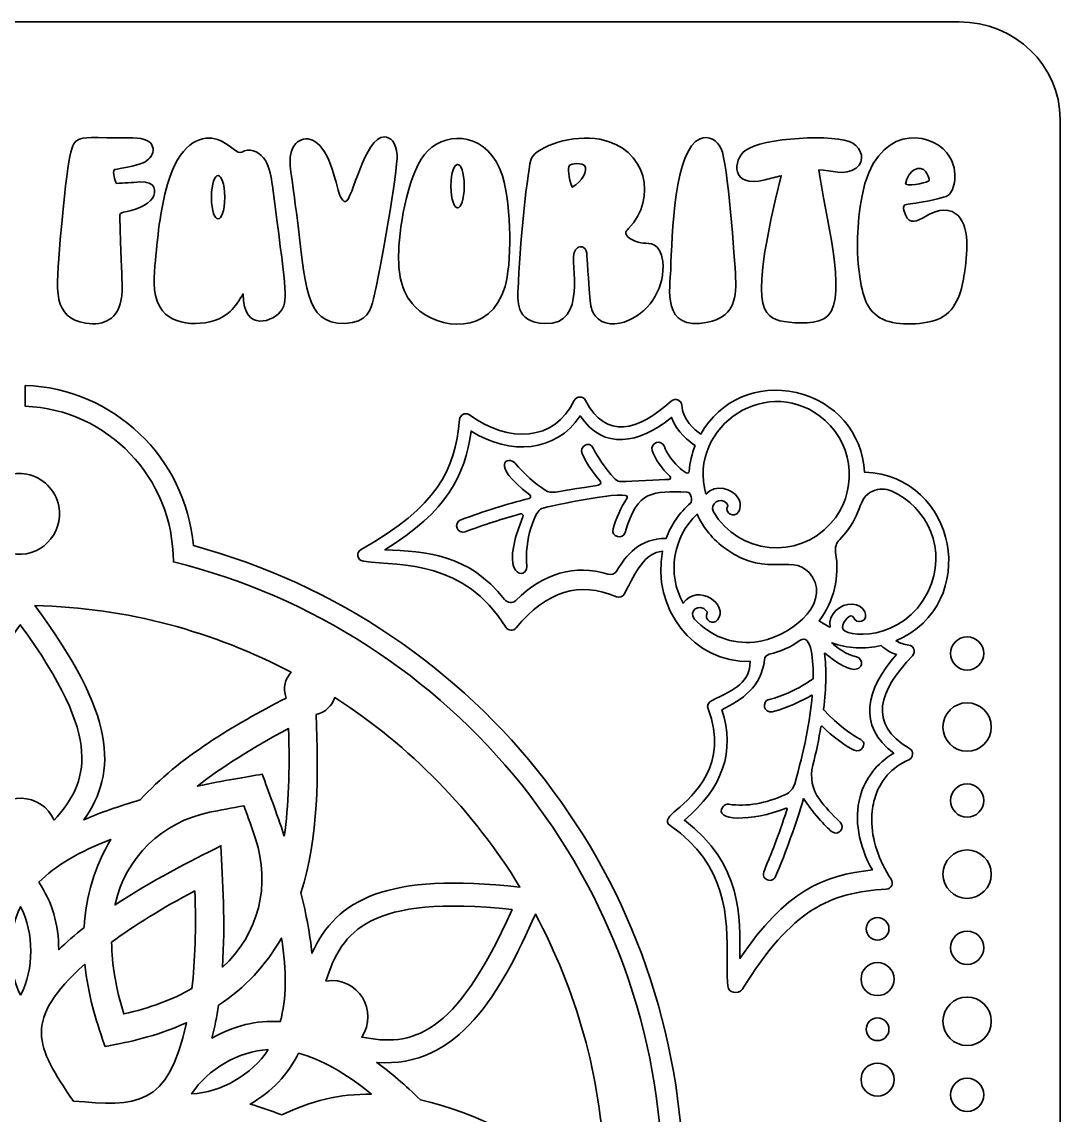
# Model space of a CAD drawing. Header units: inches. Extents: x 22.83 to 27.83, y -6.22 to -0.78.
# Drawn here: x 25.34 to 27.833, y -3.406 to -0.782 of the extents above; entities that cross this region are included whole.
import ezdxf

# ---------------------------------------------------------------- set-up
doc = ezdxf.new("R2010")
doc.units = ezdxf.units.IN
doc.header["$MEASUREMENT"] = 0
doc.layers.add('_U+0421_U+043B_U+043E_U+0439 1', color=7, linetype='Continuous')

# ---------------------------------------------------------------- blocks, each defined once
blk = doc.blocks.new('block 4')
at = {"layer": '_U+0421_U+043B_U+043E_U+0439 1', "color": 7, "lineweight": 35, "true_color": 0xffffff}
for points, knots in [([(26.9829, -1.9153), (27.006, -1.8901), (27.0461, -1.9018), (27.0602, -1.9248), (27.0667, -1.9354), (27.0672, -1.9472), (27.0613, -1.9578), (27.0517, -1.9751), (27.0255, -1.9608), (27.0351, -1.9433), (27.0358, -1.9421), (27.0345, -1.9401), (27.0337, -1.9391), (27.0173, -1.9187), (26.9904, -1.9397), (27.0011, -1.958), (27.0609, -2.0604), (27.2034, -2.0741), (27.2823, -1.9862), (27.3469, -1.9144), (27.3409, -1.8033), (27.269, -1.7387), (27.1376, -1.6207), (26.9365, -1.7508), (26.9829, -1.9153)], [0, 0, 0, 0, 1, 1, 1, 2, 2, 2, 3, 3, 3, 4, 4, 4, 5, 5, 5, 6, 6, 6, 7, 7, 7, 8, 8, 8, 8]), ([(27.4391, -2.2675), (27.4491, -2.2732), (27.4592, -2.2766), (27.4697, -2.2779), (27.4823, -2.2791), (27.4877, -2.2946), (27.4788, -2.3036), (27.3983, -2.3864), (27.3705, -2.4679), (27.4716, -2.526), (27.4834, -2.5332), (27.4806, -2.5486), (27.4701, -2.5532), (27.4288, -2.5712), (27.4005, -2.6035), (27.388, -2.6464), (27.3833, -2.6626), (27.3809, -2.6798), (27.3809, -2.6975), (27.3809, -2.7444), (27.3972, -2.795), (27.4277, -2.8403), (27.4344, -2.85), (27.4279, -2.8632), (27.416, -2.8639), (27.2808, -2.8718), (27.1901, -2.9112), (27.0698, -3.1048), (27.0655, -3.1115), (27.0563, -3.1128), (27.0492, -3.1111), (27.0326, -3.1071), (27.0337, -3.0997), (27.0338, -3.034), (27.0344, -2.9328), (27.0349, -2.8064), (26.8972, -2.7114), (26.8809, -2.7008), (26.897, -2.6868), (26.9116, -2.6741), (26.953, -2.6386), (27.0388, -2.5646), (26.988, -2.4307), (26.9851, -2.4232), (26.9885, -2.4148), (26.9958, -2.4114), (27.0565, -2.3833), (27.087, -2.3671), (27.0894, -2.3172), (26.9522, -2.3221), (26.8512, -2.1869), (26.8787, -2.0526), (26.8356, -2.0566), (26.8149, -2.1007), (26.7872, -2.1548), (26.7835, -2.1619), (26.7751, -2.165), (26.7677, -2.1619), (26.679, -2.1239), (26.6002, -2.1483), (26.5273, -2.2366), (26.5205, -2.2447), (26.5081, -2.2437), (26.5026, -2.2351), (26.4002, -2.0732), (26.2576, -2.0886), (26.1602, -2.0765), (26.1456, -2.0747), (26.1419, -2.0554), (26.1547, -2.0482), (26.3388, -1.9439), (26.379, -1.8612), (26.3915, -1.7361), (26.3925, -1.726), (26.4031, -1.7186), (26.4149, -1.7248), (26.5094, -1.794), (26.6188, -1.7893), (26.6667, -1.691), (26.6722, -1.6797), (26.6883, -1.6796), (26.694, -1.6907), (26.7434, -1.7857), (26.8194, -1.764), (26.8995, -1.6921), (26.9088, -1.6837), (26.924, -1.6896), (26.9248, -1.7023), (26.9272, -1.7364), (26.9555, -1.761), (26.9702, -1.7714), (27.0172, -1.6894), (27.1065, -1.6504), (27.1995, -1.6716), (27.2937, -1.6933), (27.3577, -1.7679), (27.3638, -1.8628), (27.586, -1.8715), (27.6449, -2.1787), (27.4391, -2.2675)], [0, 0, 0, 0, 1, 1, 1, 2, 2, 2, 3, 3, 3, 4, 4, 4, 5, 5, 5, 6, 6, 6, 7, 7, 7, 8, 8, 8, 9, 9, 9, 10, 10, 10, 11, 11, 11, 12, 12, 12, 13, 13, 13, 14, 14, 14, 15, 15, 15, 16, 16, 16, 17, 17, 17, 18, 18, 18, 19, 19, 19, 20, 20, 20, 21, 21, 21, 22, 22, 22, 23, 23, 23, 24, 24, 24, 25, 25, 25, 26, 26, 26, 27, 27, 27, 28, 28, 28, 29, 29, 29, 30, 30, 30, 31, 31, 31, 32, 32, 32, 33, 33, 33, 33]), ([(26.8873, -2.0221), (26.8994, -1.989), (26.919, -1.9605), (26.9456, -1.9369), (26.951, -1.9321), (26.9479, -1.9107), (26.9373, -1.9104), (26.8556, -1.909), (26.8185, -1.9046), (26.7891, -2.0073), (26.7837, -2.0262), (26.7542, -2.0186), (26.7598, -1.9989), (26.7669, -1.9741), (26.778, -1.9497), (26.7935, -1.9241), (26.8077, -1.9016), (26.6054, -1.9447), (26.5891, -1.9497), (26.5723, -1.955), (26.5465, -2.0255), (26.5527, -2.089), (26.5551, -2.1208), (26.4806, -2.1203), (26.5435, -1.9697), (26.5447, -1.9669), (26.5431, -1.9648), (26.5426, -1.9643), (26.542, -1.9637), (26.5405, -1.9622), (26.5379, -1.9629), (26.4935, -1.9751), (26.4487, -1.9896), (26.4048, -2.0058), (26.3863, -2.0128), (26.3749, -1.9844), (26.3942, -1.9772), (26.4495, -1.9568), (26.5031, -1.94), (26.5583, -1.926), (26.5623, -1.925), (26.5633, -1.9197), (26.5599, -1.9172), (26.4592, -1.8403), (26.5101, -1.8243), (26.5242, -1.8407), (26.5479, -1.8683), (26.5722, -1.8901), (26.597, -1.9061), (26.6042, -1.9107), (26.613, -1.9121), (26.6215, -1.9105), (26.7833, -1.8815), (26.7288, -1.914), (26.6855, -1.8183), (26.682, -1.8107), (26.6854, -1.8016), (26.693, -1.7982), (26.7159, -1.7879), (26.7062, -1.8162), (26.7651, -1.8796), (26.7688, -1.8836), (26.7744, -1.8858), (26.7799, -1.8855), (26.8044, -1.8843), (26.8734, -1.8807), (26.8937, -1.8803), (26.898, -1.8801), (26.8998, -1.8748), (26.8965, -1.8721), (26.8758, -1.8536), (26.8612, -1.8323), (26.8541, -1.8108), (26.8477, -1.7918), (26.8766, -1.7821), (26.883, -1.8012), (26.8927, -1.8308), (26.9413, -1.88), (26.9427, -1.8605), (26.9444, -1.8393), (26.9491, -1.8187), (26.9569, -1.7991), (26.9427, -1.7896), (26.913, -1.7664), (26.9002, -1.7314), (26.8215, -1.7943), (26.738, -1.8114), (26.6808, -1.7278), (26.6222, -1.8157), (26.5131, -1.8226), (26.4188, -1.7643), (26.4038, -1.8719), (26.3626, -1.9551), (26.2119, -2.0496), (26.3102, -2.0532), (26.4126, -2.058), (26.4995, -2.1687), (26.506, -2.1769), (26.5187, -2.1783), (26.5265, -2.1707), (26.5936, -2.1046), (26.6679, -2.0833), (26.7474, -2.1076), (26.7558, -2.1101), (26.7645, -2.1069), (26.7687, -2.0997), (26.7905, -2.0628), (26.8236, -2.021), (26.8873, -2.0221)], [0, 0, 0, 0, 1, 1, 1, 2, 2, 2, 3, 3, 3, 4, 4, 4, 5, 5, 5, 6, 6, 6, 7, 7, 7, 8, 8, 8, 9, 9, 9, 10, 10, 10, 11, 11, 11, 12, 12, 12, 13, 13, 13, 14, 14, 14, 15, 15, 15, 16, 16, 16, 17, 17, 17, 18, 18, 18, 19, 19, 19, 20, 20, 20, 21, 21, 21, 22, 22, 22, 23, 23, 23, 24, 24, 24, 25, 25, 25, 26, 26, 26, 27, 27, 27, 28, 28, 28, 29, 29, 29, 30, 30, 30, 31, 31, 31, 32, 32, 32, 33, 33, 33, 34, 34, 34, 35, 35, 35, 36, 36, 36, 36]), ([(27.5166, -2.1489), (27.564, -2.05), (27.5147, -1.9461), (27.428, -1.9079), (27.414, -1.9018), (27.3979, -1.9019), (27.3838, -1.9082), (27.3426, -1.9269), (27.3637, -1.9641), (27.304, -2.0241), (27.2958, -2.0323), (27.292, -2.0441), (27.2941, -2.0557), (27.3045, -2.1137), (27.2902, -2.1732), (27.2548, -2.2198), (27.263, -2.2255), (27.2717, -2.2305), (27.2808, -2.2347), (27.2762, -2.2033), (27.3051, -2.1783), (27.3342, -2.1796), (27.3647, -2.1808), (27.3765, -2.2135), (27.3567, -2.2207), (27.3488, -2.2236), (27.3401, -2.2196), (27.3372, -2.2116), (27.3323, -2.1985), (27.3104, -2.2207), (27.3106, -2.2357), (27.3109, -2.2614), (27.4576, -2.2721), (27.5166, -2.1489)], [0, 0, 0, 0, 1, 1, 1, 2, 2, 2, 3, 3, 3, 4, 4, 4, 5, 5, 5, 6, 6, 6, 7, 7, 7, 8, 8, 8, 9, 9, 9, 10, 10, 10, 11, 11, 11, 11]), ([(27.0995, -2.2707), (27.1801, -2.2625), (27.2817, -2.1822), (27.2384, -2.1146), (27.1967, -2.0494), (27.1361, -2.1223), (27.0305, -2.0472), (26.9992, -2.0246), (26.9765, -1.9965), (26.9615, -1.9633), (26.9029, -2.0194), (26.8894, -2.1068), (26.928, -2.1776), (26.963, -2.1272), (27.0399, -2.1822), (27.0106, -2.2173), (27.0056, -2.2233), (26.9981, -2.2248), (26.9916, -2.2212), (26.9844, -2.2172), (26.9817, -2.2079), (26.9856, -2.2007), (26.9865, -2.1993), (26.9851, -2.1973), (26.9842, -2.1962), (26.9673, -2.1751), (26.9384, -2.1972), (26.9556, -2.2157), (26.994, -2.2568), (27.0451, -2.2764), (27.0995, -2.2707)], [0, 0, 0, 0, 1, 1, 1, 2, 2, 2, 3, 3, 3, 4, 4, 4, 5, 5, 5, 6, 6, 6, 7, 7, 7, 8, 8, 8, 9, 9, 9, 10, 10, 10, 10]), ([(27.4034, -2.279), (27.3642, -2.2885), (27.323, -2.2862), (27.2848, -2.2726), (27.2985, -2.2843), (27.3194, -2.3007), (27.3445, -2.3064), (27.3527, -2.3082), (27.3579, -2.3164), (27.356, -2.3246), (27.3548, -2.3298), (27.3513, -2.3337), (27.3462, -2.3353), (27.3291, -2.3407), (27.2942, -2.3201), (27.2687, -2.2971), (27.2687, -2.2971), (27.2672, -2.2978), (27.2672, -2.2978), (27.2726, -2.334), (27.272, -2.3793), (27.2654, -2.4322), (27.2654, -2.4328), (27.2655, -2.4333), (27.2658, -2.4337), (27.339, -2.5119), (27.3717, -2.4991), (27.3594, -2.5235), (27.3555, -2.5311), (27.3467, -2.5341), (27.339, -2.5303), (27.3136, -2.5173), (27.2883, -2.4987), (27.2617, -2.4729), (27.2613, -2.4725), (27.2608, -2.4723), (27.2602, -2.4726), (27.2598, -2.4728), (27.2592, -2.473), (27.2591, -2.4739), (27.2541, -2.503), (27.2476, -2.5343), (27.2395, -2.5666), (27.2323, -2.5953), (27.2381, -2.625), (27.2555, -2.6482), (27.269, -2.6665), (27.2856, -2.6848), (27.3048, -2.7028), (27.3187, -2.7157), (27.301, -2.7373), (27.2856, -2.7264), (27.2774, -2.7205), (27.2427, -2.686), (27.2174, -2.6465), (27.1986, -2.7089), (27.1755, -2.7732), (27.1502, -2.8335), (27.1465, -2.8425), (27.1352, -2.8457), (27.1273, -2.84), (27.117, -2.8328), (27.1204, -2.825), (27.1301, -2.8019), (27.1387, -2.7811), (27.1549, -2.7426), (27.1777, -2.6714), (27.178, -2.6704), (27.1776, -2.6698), (27.1772, -2.6696), (27.1767, -2.669), (27.1762, -2.6689), (27.1755, -2.6691), (27.0942, -2.7028), (26.9966, -2.7008), (27.0242, -2.6655), (27.0274, -2.6612), (27.0326, -2.6593), (27.0381, -2.6601), (27.0811, -2.6661), (27.1254, -2.6585), (27.1735, -2.6369), (27.1845, -2.6321), (27.1927, -2.6225), (27.1961, -2.6108), (27.2183, -2.5325), (27.2329, -2.4594), (27.2381, -2.3996), (27.238, -2.3987), (27.2377, -2.3983), (27.2374, -2.398), (27.2374, -2.398), (27.1888, -2.4266), (27.1419, -2.438), (27.1226, -2.4428), (27.1148, -2.4132), (27.1347, -2.4085), (27.1683, -2.4003), (27.2026, -2.3843), (27.2394, -2.3596), (27.2399, -2.3591), (27.2404, -2.3585), (27.2404, -2.3578), (27.2409, -2.3221), (27.2373, -2.2462), (27.2083, -2.2669), (27.1862, -2.2826), (27.1615, -2.2937), (27.1348, -2.3001), (27.1286, -2.3016), (27.124, -2.3069), (27.1233, -2.3136), (27.1169, -2.3771), (27.0688, -2.4098), (27.0212, -2.4332), (27.0537, -2.5323), (27.0234, -2.6215), (26.931, -2.6983), (27.0713, -2.8048), (27.0644, -2.9311), (27.0645, -3.03), (27.1734, -2.8698), (27.2652, -2.829), (27.3827, -2.8179), (27.3488, -2.7586), (27.3383, -2.6964), (27.3531, -2.6419), (27.3651, -2.5979), (27.3929, -2.5621), (27.4337, -2.5376), (27.3455, -2.4726), (27.367, -2.3836), (27.4401, -2.3007), (27.4277, -2.2969), (27.4152, -2.2893), (27.4034, -2.279)], [0, 0, 0, 0, 1, 1, 1, 2, 2, 2, 3, 3, 3, 4, 4, 4, 5, 5, 5, 6, 6, 6, 7, 7, 7, 8, 8, 8, 9, 9, 9, 10, 10, 10, 11, 11, 11, 12, 12, 12, 13, 13, 13, 14, 14, 14, 15, 15, 15, 16, 16, 16, 17, 17, 17, 18, 18, 18, 19, 19, 19, 20, 20, 20, 21, 21, 21, 22, 22, 22, 23, 23, 23, 24, 24, 24, 25, 25, 25, 26, 26, 26, 27, 27, 27, 28, 28, 28, 29, 29, 29, 30, 30, 30, 31, 31, 31, 32, 32, 32, 33, 33, 33, 34, 34, 34, 35, 35, 35, 36, 36, 36, 37, 37, 37, 38, 38, 38, 39, 39, 39, 40, 40, 40, 41, 41, 41, 42, 42, 42, 43, 43, 43, 44, 44, 44, 45, 45, 45, 45])]:
    blk.add_open_spline(points, degree=3, knots=knots, dxfattribs=at)
blk = doc.blocks.new('block 9')
at = {"layer": '_U+0421_U+043B_U+043E_U+0439 1', "color": 7, "lineweight": 35, "true_color": 0xffffff}
for points, knots in [([(25.9644, -1.473), (25.9469, -1.5005), (25.8715, -1.5306), (25.8715, -1.4348), (25.8624, -1.4498), (25.8533, -1.465), (25.8408, -1.4768), (25.8005, -1.5145), (25.7117, -1.5172), (25.678, -1.4758), (25.6549, -1.4475), (25.6566, -1.4048), (25.6599, -1.3671), (25.6656, -1.3012), (25.672, -1.2348), (25.6899, -1.1716), (25.7175, -1.0757), (25.7674, -1.0538), (25.8034, -1.0621), (25.8219, -1.0664), (25.8376, -1.0791), (25.8534, -1.0905), (25.8634, -1.0975), (25.8647, -1.0959), (25.8748, -1.0916), (25.8931, -1.0843), (25.9142, -1.0966), (25.9251, -1.1144), (25.9359, -1.1323), (25.939, -1.1543), (25.9417, -1.1755), (25.9734, -1.4179), (25.9803, -1.4482), (25.9644, -1.473)], [0, 0, 0, 0, 1, 1, 1, 2, 2, 2, 3, 3, 3, 4, 4, 4, 5, 5, 5, 6, 6, 6, 7, 7, 7, 8, 8, 8, 9, 9, 9, 10, 10, 10, 11, 11, 11, 11]), ([(25.8274, -1.2029), (25.8274, -1.1338), (25.7956, -1.1333), (25.7956, -1.2029), (25.7956, -1.2725), (25.8274, -1.272), (25.8274, -1.2029)], [0, 0, 0, 0, 1, 1, 1, 2, 2, 2, 2])]:
    blk.add_open_spline(points, degree=3, knots=knots, dxfattribs=at)
blk = doc.blocks.new('block 10')
at = {"layer": '_U+0421_U+043B_U+043E_U+0439 1', "color": 7, "lineweight": 35, "true_color": 0xffffff}
for points, knots in [([(26.5005, -1.4171), (26.4652, -1.5351), (26.3416, -1.5227), (26.2845, -1.4657), (26.2484, -1.4294), (26.2438, -1.3814), (26.2452, -1.3328), (26.2472, -1.2666), (26.2692, -1.1358), (26.3152, -1.091), (26.364, -1.0432), (26.4614, -1.0468), (26.494, -1.1516), (26.5178, -1.228), (26.5156, -1.3662), (26.5005, -1.4171)], [0, 0, 0, 0, 1, 1, 1, 2, 2, 2, 3, 3, 3, 4, 4, 4, 5, 5, 5, 5]), ([(26.4024, -1.1758), (26.4024, -1.1067), (26.3706, -1.1062), (26.3706, -1.1758), (26.3706, -1.2455), (26.4024, -1.2448), (26.4024, -1.1758)], [0, 0, 0, 0, 1, 1, 1, 2, 2, 2, 2])]:
    blk.add_open_spline(points, degree=3, knots=knots, dxfattribs=at)
blk = doc.blocks.new('block 11')
at = {"layer": '_U+0421_U+043B_U+043E_U+0439 1', "color": 7, "lineweight": 35, "true_color": 0xffffff}
for points, knots in [([(26.7979, -1.498), (26.7675, -1.5117), (26.7346, -1.5102), (26.717, -1.4875), (26.7034, -1.4701), (26.7045, -1.4543), (26.6972, -1.343), (26.6966, -1.3355), (26.6954, -1.3268), (26.6888, -1.323), (26.6815, -1.3187), (26.6715, -1.3241), (26.6679, -1.3318), (26.6543, -1.36), (26.701, -1.5099), (26.5958, -1.506), (26.5235, -1.5034), (26.531, -1.4462), (26.5317, -1.4226), (26.5345, -1.3317), (26.5554, -1.1242), (26.564, -1.1086), (26.58, -1.0798), (26.6633, -1.0514), (26.7281, -1.0635), (26.8405, -1.0842), (26.8674, -1.206), (26.7967, -1.278), (26.7935, -1.2814), (26.7898, -1.2853), (26.7904, -1.2898), (26.7918, -1.3005), (26.8173, -1.3117), (26.8326, -1.3128), (26.8465, -1.3137), (26.8739, -1.3101), (26.879, -1.3571), (26.8855, -1.4147), (26.8511, -1.4747), (26.7979, -1.498)], [0, 0, 0, 0, 1, 1, 1, 2, 2, 2, 3, 3, 3, 4, 4, 4, 5, 5, 5, 6, 6, 6, 7, 7, 7, 8, 8, 8, 9, 9, 9, 10, 10, 10, 11, 11, 11, 12, 12, 12, 13, 13, 13, 13]), ([(26.6923, -1.1276), (26.6864, -1.1188), (26.6593, -1.122), (26.6545, -1.1268), (26.6545, -1.1269), (26.6544, -1.1269), (26.6544, -1.1271), (26.6521, -1.1305), (26.6517, -1.1564), (26.6613, -1.1782), (26.6876, -1.1668), (26.6979, -1.1365), (26.6923, -1.1276)], [0, 0, 0, 0, 1, 1, 1, 2, 2, 2, 3, 3, 3, 4, 4, 4, 4])]:
    blk.add_open_spline(points, degree=3, knots=knots, dxfattribs=at)
blk = doc.blocks.new('block 12')
at = {"layer": '_U+0421_U+043B_U+043E_U+0439 1', "color": 7, "lineweight": 35, "true_color": 0xffffff}
for points, knots in [([(27.6045, -1.3785), (27.5996, -1.4123), (27.5916, -1.4645), (27.5524, -1.4893), (27.5217, -1.5088), (27.452, -1.5122), (27.416, -1.4991), (27.3712, -1.4829), (27.3599, -1.4428), (27.3531, -1.3998), (27.3429, -1.3331), (27.3451, -1.2663), (27.3576, -1.1996), (27.39, -1.0288), (27.5178, -1.0419), (27.5612, -1.0961), (27.5907, -1.1327), (27.5811, -1.1808), (27.5679, -1.195), (27.5649, -1.1979), (27.5638, -1.1995), (27.553, -1.2028), (27.4747, -1.2253), (27.4516, -1.2113), (27.4579, -1.2339), (27.4763, -1.3021), (27.5202, -1.2147), (27.5738, -1.2373), (27.6181, -1.2559), (27.6115, -1.3312), (27.6045, -1.3785)], [0, 0, 0, 0, 1, 1, 1, 2, 2, 2, 3, 3, 3, 4, 4, 4, 5, 5, 5, 6, 6, 6, 7, 7, 7, 8, 8, 8, 9, 9, 9, 10, 10, 10, 10]), ([(27.4619, -1.1716), (27.4771, -1.1772), (27.5176, -1.1659), (27.5188, -1.1629), (27.5205, -1.1607), (27.5134, -1.1442), (27.5111, -1.1414), (27.4963, -1.1241), (27.4676, -1.1362), (27.4619, -1.1716)], [0, 0, 0, 0, 1, 1, 1, 2, 2, 2, 3, 3, 3, 3])]:
    blk.add_open_spline(points, degree=3, knots=knots, dxfattribs=at)

msp = doc.modelspace()

# ---------------------------------------------------------------- linework, layer by layer
at = {"layer": '_U+0421_U+043B_U+043E_U+0439 1', "color": 240, "lineweight": 35, "true_color": 0xed1c24}
for points, knots in [([(27.5906, -0.7817), (27.5906, -0.7817), (23.0761, -0.7817), (23.0761, -0.7817), (22.942, -0.7817), (22.8333, -0.8863), (22.8333, -1.0153), (22.8333, -1.0153), (22.8333, -5.9847), (22.8333, -5.9847), (22.8333, -6.1137), (22.942, -6.2183), (23.0761, -6.2183), (23.0761, -6.2183), (27.5906, -6.2183), (27.5906, -6.2183), (27.7247, -6.2183), (27.8333, -6.1137), (27.8333, -5.9847), (27.8333, -5.9847), (27.8333, -1.0153), (27.8333, -1.0153), (27.8333, -0.8863), (27.7247, -0.7817), (27.5906, -0.7817)], [0, 0, 0, 0, 1, 1, 1, 2, 2, 2, 3, 3, 3, 4, 4, 4, 5, 5, 5, 6, 6, 6, 7, 7, 7, 8, 8, 8, 8]), ([(25.3484, -1.6544), (25.5607, -1.6619), (25.7335, -1.8284), (25.7523, -2.039), (26.4427, -2.2261), (26.9229, -2.8475), (26.9288, -3.5657), (26.9288, -3.5657), (26.8788, -3.5657), (26.8788, -3.5657), (26.8726, -2.8457), (26.3745, -2.2432), (25.704, -2.0782), (25.704, -2.0779), (25.704, -2.0776), (25.704, -2.0773), (25.704, -1.8762), (25.5461, -1.7124), (25.3484, -1.7044), (25.3484, -1.7044), (25.3484, -1.6544), (25.3484, -1.6544)], [0, 0, 0, 0, 1, 1, 1, 2, 2, 2, 3, 3, 3, 4, 4, 4, 5, 5, 5, 6, 6, 6, 7, 7, 7, 7]), ([(25.3524, -1.8676), (25.3906, -1.8748), (25.4215, -1.9057), (25.4288, -1.944), (25.4417, -2.0125), (25.3828, -2.0714), (25.3143, -2.0584), (25.276, -2.0512), (25.2452, -2.0203), (25.2379, -1.982), (25.2249, -1.9135), (25.2839, -1.8546), (25.3524, -1.8676)], [0, 0, 0, 0, 1, 1, 1, 2, 2, 2, 3, 3, 3, 4, 4, 4, 4]), ([(25.9748, -2.4051), (25.8486, -2.4707), (25.7194, -2.5459), (25.6244, -2.6497), (25.5736, -2.6643), (25.5288, -2.6801), (25.4892, -2.6976), (25.5711, -2.5817), (25.5657, -2.4452), (25.3716, -2.1829), (25.5941, -2.1884), (25.8012, -2.2455), (25.9868, -2.343), (25.9727, -2.358), (25.9658, -2.3799), (25.9748, -2.4051)], [0, 0, 0, 0, 1, 1, 1, 2, 2, 2, 3, 3, 3, 4, 4, 4, 5, 5, 5, 5]), ([(25.4175, -2.6986), (25.3899, -2.6315), (25.2896, -2.6245), (25.2579, -2.6976), (25.1751, -2.6054), (25.1367, -2.5037), (25.3366, -2.229), (25.5385, -2.5062), (25.5, -2.6071), (25.4175, -2.6986)], [0, 0, 0, 0, 1, 1, 1, 2, 2, 2, 3, 3, 3, 3]), ([(26.0468, -2.4446), (26.0692, -2.4395), (26.0851, -2.4234), (26.0917, -2.4039), (26.2723, -2.5197), (26.4246, -2.6756), (26.5362, -2.8591), (26.2161, -2.8233), (26.0962, -2.8877), (26.0368, -3.0176), (26.0323, -2.9734), (26.0235, -2.9254), (26.0103, -2.8726), (26.0526, -2.7389), (26.0531, -2.5882), (26.0468, -2.4446)], [0, 0, 0, 0, 1, 1, 1, 2, 2, 2, 3, 3, 3, 4, 4, 4, 5, 5, 5, 5]), ([(25.9704, -2.7366), (25.9515, -2.6793), (25.9329, -2.6296), (25.9173, -2.588), (25.8797, -2.5943), (25.8248, -2.6033), (25.762, -2.6163), (25.8195, -2.5713), (25.8914, -2.5259), (25.9807, -2.4782), (25.9841, -2.5794), (25.9807, -2.6643), (25.9704, -2.7366)], [0, 0, 0, 0, 1, 1, 1, 2, 2, 2, 3, 3, 3, 4, 4, 4, 4]), ([(25.7907, -2.6794), (25.8165, -2.6741), (25.844, -2.669), (25.8735, -2.6638), (25.8838, -2.692), (25.8931, -2.7183), (25.9014, -2.7432), (25.9379, -2.8516), (25.9092, -2.9734), (25.822, -3.0508), (25.8287, -2.9453), (25.8226, -2.8437), (25.8182, -2.7596), (25.7445, -2.7972), (25.6524, -2.8432), (25.5641, -2.9019), (25.5643, -2.9012), (25.5644, -2.9005), (25.5646, -2.8999), (25.5882, -2.7878), (25.6785, -2.702), (25.7907, -2.6794)], [0, 0, 0, 0, 1, 1, 1, 2, 2, 2, 3, 3, 3, 4, 4, 4, 5, 5, 5, 6, 6, 6, 7, 7, 7, 7]), ([(25.3811, -2.8472), (25.4208, -2.8075), (25.4775, -2.7738), (25.5539, -2.7445), (25.5158, -2.8094), (25.4943, -2.8804), (25.4897, -2.9559), (25.468, -2.9732), (25.4475, -2.9911), (25.4287, -3.0093), (25.4288, -2.9485), (25.4131, -2.8953), (25.3811, -2.8472)], [0, 0, 0, 0, 1, 1, 1, 2, 2, 2, 3, 3, 3, 4, 4, 4, 4]), ([(25.7558, -2.8678), (25.7588, -2.9588), (25.7565, -3.0358), (25.7486, -3.1027), (25.7022, -3.1289), (25.6472, -3.1494), (25.585, -3.1636), (25.5662, -3.1026), (25.5564, -3.0447), (25.5559, -2.9914), (25.6099, -2.9512), (25.6754, -2.9106), (25.7558, -2.8678)], [0, 0, 0, 0, 1, 1, 1, 2, 2, 2, 3, 3, 3, 4, 4, 4, 4]), ([(26.0704, -3.0847), (26.1085, -2.9639), (26.1739, -2.8765), (26.5174, -2.9128), (26.3803, -3.2216), (26.2749, -3.2429), (26.1565, -3.2189), (26.1977, -3.1578), (26.1475, -3.0722), (26.0704, -3.0847)], [0, 0, 0, 0, 1, 1, 1, 2, 2, 2, 3, 3, 3, 3]), ([(25.3374, -3.1187), (25.3049, -3.0553), (25.3049, -2.9698), (25.3374, -2.906), (25.3699, -2.9698), (25.3699, -3.0554), (25.3374, -3.1187)], [0, 0, 0, 0, 1, 1, 1, 2, 2, 2, 2]), ([(26.6831, -3.55), (26.5637, -3.4739), (26.4345, -3.3999), (26.2974, -3.3697), (26.2609, -3.3344), (26.2262, -3.3046), (26.1926, -3.2798), (26.388, -3.2951), (26.4917, -3.1104), (26.5733, -2.9236), (26.6714, -3.106), (26.7306, -3.3125), (26.7395, -3.532), (26.7192, -3.5282), (26.6977, -3.5347), (26.6831, -3.55)], [0, 0, 0, 0, 1, 1, 1, 2, 2, 2, 3, 3, 3, 4, 4, 4, 5, 5, 5, 5]), ([(25.7968, -3.2217), (25.8031, -3.1966), (25.8084, -3.1701), (25.8125, -3.1425), (25.8763, -3.1004), (25.9259, -3.0475), (25.9635, -2.9812), (25.9763, -3.0618), (25.9754, -3.1278), (25.9609, -3.182), (25.9033, -3.1784), (25.8494, -3.1914), (25.7968, -3.2217)], [0, 0, 0, 0, 1, 1, 1, 2, 2, 2, 3, 3, 3, 4, 4, 4, 4]), ([(25.4917, -3.0438), (25.499, -3.1184), (25.5177, -3.1773), (25.5379, -3.2357), (25.5379, -3.2357), (25.54, -3.2416), (25.54, -3.2416), (25.54, -3.2416), (25.5529, -3.2391), (25.5529, -3.2391), (25.5909, -3.2319), (25.6599, -3.2187), (25.7353, -3.1847), (25.6916, -3.3899), (25.6146, -3.3851), (25.4642, -3.3727), (25.3728, -3.2405), (25.3415, -3.1787), (25.4917, -3.0438)], [0, 0, 0, 0, 1, 1, 1, 2, 2, 2, 3, 3, 3, 4, 4, 4, 5, 5, 5, 6, 6, 6, 6]), ([(25.9319, -3.2492), (25.8929, -3.3093), (25.8188, -3.352), (25.7477, -3.3556), (25.7863, -3.2958), (25.8604, -3.253), (25.9319, -3.2492)], [0, 0, 0, 0, 1, 1, 1, 2, 2, 2, 2]), ([(26.18, -3.356), (26.1044, -3.3551), (26.0325, -3.3723), (25.9649, -3.4061), (25.9391, -3.3959), (25.9134, -3.3872), (25.8882, -3.38), (25.9407, -3.3497), (25.9789, -3.3095), (26.0046, -3.2577), (26.0589, -3.2723), (26.1165, -3.3045), (26.18, -3.356)], [0, 0, 0, 0, 1, 1, 1, 2, 2, 2, 3, 3, 3, 4, 4, 4, 4]), ([(25.5911, -3.5925), (25.6555, -3.4563), (25.6887, -3.3866), (25.8896, -3.4518), (25.8275, -3.4963), (25.7864, -3.542), (25.7426, -3.5925), (25.77, -3.6242), (25.8174, -3.6813), (25.8896, -3.7332), (25.69, -3.798), (25.6555, -3.7287), (25.5911, -3.5925)], [0, 0, 0, 0, 1, 1, 1, 2, 2, 2, 3, 3, 3, 4, 4, 4, 4])]:
    msp.add_open_spline(points, degree=3, knots=knots, dxfattribs=at)
at = {"layer": '_U+0421_U+043B_U+043E_U+0439 1', "color": 7, "lineweight": 35, "true_color": 0xffffff}
for points, knots in [([(26.1849, -1.4465), (26.1789, -1.4711), (26.1703, -1.5045), (26.1155, -1.5057), (26.0161, -1.5073), (26.023, -1.4118), (25.9995, -1.2396), (25.9851, -1.1312), (25.9807, -1.1171), (25.9872, -1.0941), (25.9964, -1.0616), (26.0318, -1.0476), (26.0609, -1.085), (26.096, -1.1301), (26.0967, -1.2152), (26.1176, -1.2132), (26.1338, -1.2114), (26.1633, -1.0565), (26.2109, -1.0579), (26.2248, -1.0585), (26.2395, -1.07), (26.2413, -1.1016), (26.2432, -1.1338), (26.2008, -1.3819), (26.1849, -1.4465)], [0, 0, 0, 0, 1, 1, 1, 2, 2, 2, 3, 3, 3, 4, 4, 4, 5, 5, 5, 6, 6, 6, 7, 7, 7, 8, 8, 8, 8]), ([(27.3434, -1.1329), (27.3162, -1.1528), (27.2839, -1.1372), (27.254, -1.1372), (27.2674, -1.2414), (27.3247, -1.4376), (27.2755, -1.4878), (27.2546, -1.5092), (27.1992, -1.5058), (27.1705, -1.5011), (27.1162, -1.4918), (27.0847, -1.4677), (27.1636, -1.151), (27.1508, -1.1541), (27.1379, -1.1573), (27.1251, -1.1607), (27.0395, -1.1825), (27.0491, -1.1122), (27.0766, -1.091), (27.1171, -1.0597), (27.2961, -1.0491), (27.3354, -1.0729), (27.3569, -1.0861), (27.3664, -1.1158), (27.3434, -1.1329)], [0, 0, 0, 0, 1, 1, 1, 2, 2, 2, 3, 3, 3, 4, 4, 4, 5, 5, 5, 6, 6, 6, 7, 7, 7, 8, 8, 8, 8]), ([(25.6545, -1.204), (25.6429, -1.2235), (25.6059, -1.2348), (25.5847, -1.2387), (25.5771, -1.2402), (25.5748, -1.2424), (25.5752, -1.2501), (25.5816, -1.4251), (25.583, -1.4299), (25.5783, -1.4514), (25.5696, -1.4922), (25.5402, -1.5128), (25.4933, -1.5047), (25.4151, -1.491), (25.4212, -1.4337), (25.4326, -1.3044), (25.4522, -1.0837), (25.4592, -1.0735), (25.4762, -1.0643), (25.4888, -1.0575), (25.5041, -1.0601), (25.6062, -1.0601), (25.6675, -1.0601), (25.6618, -1.0991), (25.6406, -1.1148), (25.6267, -1.125), (25.6093, -1.1272), (25.5654, -1.136), (25.5642, -1.1362), (25.5631, -1.1364), (25.5622, -1.1372), (25.5622, -1.1372), (25.5622, -1.1372), (25.562, -1.1372), (25.5575, -1.1413), (25.5645, -1.1639), (25.5669, -1.1696), (25.5858, -1.1683), (25.6048, -1.1672), (25.6237, -1.1661), (25.6629, -1.1632), (25.6628, -1.1901), (25.6545, -1.204)], [0, 0, 0, 0, 1, 1, 1, 2, 2, 2, 3, 3, 3, 4, 4, 4, 5, 5, 5, 6, 6, 6, 7, 7, 7, 8, 8, 8, 9, 9, 9, 10, 10, 10, 11, 11, 11, 12, 12, 12, 13, 13, 13, 14, 14, 14, 14]), ([(26.9873, -1.5028), (26.8748, -1.527), (26.8969, -1.4168), (26.8983, -1.3776), (26.9011, -1.2941), (26.9079, -1.0851), (26.9686, -1.0622), (26.9902, -1.0534), (27.0097, -1.0662), (27.0194, -1.0861), (27.035, -1.1183), (27.0523, -1.3539), (27.0541, -1.3962), (27.0564, -1.4551), (27.0458, -1.4901), (26.9873, -1.5028)], [0, 0, 0, 0, 1, 1, 1, 2, 2, 2, 3, 3, 3, 4, 4, 4, 5, 5, 5, 5]), ([(27.6498, -2.298), (27.6498, -2.32), (27.632, -2.3379), (27.6099, -2.3379), (27.588, -2.3379), (27.5701, -2.32), (27.5701, -2.298), (27.5701, -2.276), (27.588, -2.2582), (27.6099, -2.2582), (27.632, -2.2582), (27.6498, -2.276), (27.6498, -2.298)], [0, 0, 0, 0, 1, 1, 1, 2, 2, 2, 3, 3, 3, 4, 4, 4, 4]), ([(27.6681, -2.4746), (27.6681, -2.5068), (27.642, -2.5328), (27.6099, -2.5328), (27.5779, -2.5328), (27.5519, -2.5068), (27.5519, -2.4746), (27.5519, -2.4425), (27.5779, -2.4165), (27.6099, -2.4165), (27.642, -2.4165), (27.6681, -2.4425), (27.6681, -2.4746)], [0, 0, 0, 0, 1, 1, 1, 2, 2, 2, 3, 3, 3, 4, 4, 4, 4]), ([(27.6498, -2.6512), (27.6498, -2.6733), (27.632, -2.6911), (27.6099, -2.6911), (27.588, -2.6911), (27.5701, -2.6733), (27.5701, -2.6512), (27.5701, -2.6293), (27.588, -2.6114), (27.6099, -2.6114), (27.632, -2.6114), (27.6498, -2.6293), (27.6498, -2.6512)], [0, 0, 0, 0, 1, 1, 1, 2, 2, 2, 3, 3, 3, 4, 4, 4, 4]), ([(27.6681, -2.8279), (27.6681, -2.86), (27.642, -2.886), (27.6099, -2.886), (27.5779, -2.886), (27.5519, -2.86), (27.5519, -2.8279), (27.5519, -2.7958), (27.5779, -2.7697), (27.6099, -2.7697), (27.642, -2.7697), (27.6681, -2.7958), (27.6681, -2.8279)], [0, 0, 0, 0, 1, 1, 1, 2, 2, 2, 3, 3, 3, 4, 4, 4, 4]), ([(27.4222, -2.9591), (27.4222, -2.9743), (27.4099, -2.9864), (27.3949, -2.9864), (27.3798, -2.9864), (27.3677, -2.9743), (27.3677, -2.9591), (27.3677, -2.9441), (27.3798, -2.9319), (27.3949, -2.9319), (27.4099, -2.9319), (27.4222, -2.9441), (27.4222, -2.9591)], [0, 0, 0, 0, 1, 1, 1, 2, 2, 2, 3, 3, 3, 4, 4, 4, 4]), ([(27.6498, -3.0044), (27.6498, -3.0265), (27.632, -3.0444), (27.6099, -3.0444), (27.588, -3.0444), (27.5701, -3.0265), (27.5701, -3.0044), (27.5701, -2.9825), (27.588, -2.9646), (27.6099, -2.9646), (27.632, -2.9646), (27.6498, -2.9825), (27.6498, -3.0044)], [0, 0, 0, 0, 1, 1, 1, 2, 2, 2, 3, 3, 3, 4, 4, 4, 4]), ([(27.4345, -3.0798), (27.4345, -3.1018), (27.4169, -3.1196), (27.3949, -3.1196), (27.373, -3.1196), (27.3552, -3.1018), (27.3552, -3.0798), (27.3552, -3.0579), (27.373, -3.0401), (27.3949, -3.0401), (27.4169, -3.0401), (27.4345, -3.0579), (27.4345, -3.0798)], [0, 0, 0, 0, 1, 1, 1, 2, 2, 2, 3, 3, 3, 4, 4, 4, 4]), ([(27.6681, -3.1811), (27.6681, -3.2132), (27.642, -3.2393), (27.6099, -3.2393), (27.5779, -3.2393), (27.5519, -3.2132), (27.5519, -3.1811), (27.5519, -3.149), (27.5779, -3.123), (27.6099, -3.123), (27.642, -3.123), (27.6681, -3.149), (27.6681, -3.1811)], [0, 0, 0, 0, 1, 1, 1, 2, 2, 2, 3, 3, 3, 4, 4, 4, 4]), ([(27.4222, -3.2004), (27.4222, -3.2155), (27.4099, -3.2276), (27.3949, -3.2276), (27.3798, -3.2276), (27.3677, -3.2155), (27.3677, -3.2004), (27.3677, -3.1854), (27.3798, -3.1732), (27.3949, -3.1732), (27.4099, -3.1732), (27.4222, -3.1854), (27.4222, -3.2004)], [0, 0, 0, 0, 1, 1, 1, 2, 2, 2, 3, 3, 3, 4, 4, 4, 4]), ([(27.4345, -3.3211), (27.4345, -3.343), (27.4169, -3.3608), (27.3949, -3.3608), (27.373, -3.3608), (27.3552, -3.343), (27.3552, -3.3211), (27.3552, -3.2991), (27.373, -3.2814), (27.3949, -3.2814), (27.4169, -3.2814), (27.4345, -3.2991), (27.4345, -3.3211)], [0, 0, 0, 0, 1, 1, 1, 2, 2, 2, 3, 3, 3, 4, 4, 4, 4]), ([(27.6498, -3.3578), (27.6498, -3.3797), (27.632, -3.3976), (27.6099, -3.3976), (27.588, -3.3976), (27.5701, -3.3797), (27.5701, -3.3578), (27.5701, -3.3357), (27.588, -3.3179), (27.6099, -3.3179), (27.632, -3.3179), (27.6498, -3.3357), (27.6498, -3.3578)], [0, 0, 0, 0, 1, 1, 1, 2, 2, 2, 3, 3, 3, 4, 4, 4, 4])]:
    msp.add_open_spline(points, degree=3, knots=knots, dxfattribs=at)

# ---------------------------------------------------------------- block references
at = {"layer": '_U+0421_U+043B_U+043E_U+0439 1'}
for name in ['block 10', 'block 12', 'block 9', 'block 11', 'block 4']:
    msp.add_blockref(name, (0, 0), dxfattribs=at)

doc.saveas('drawing.dxf')
